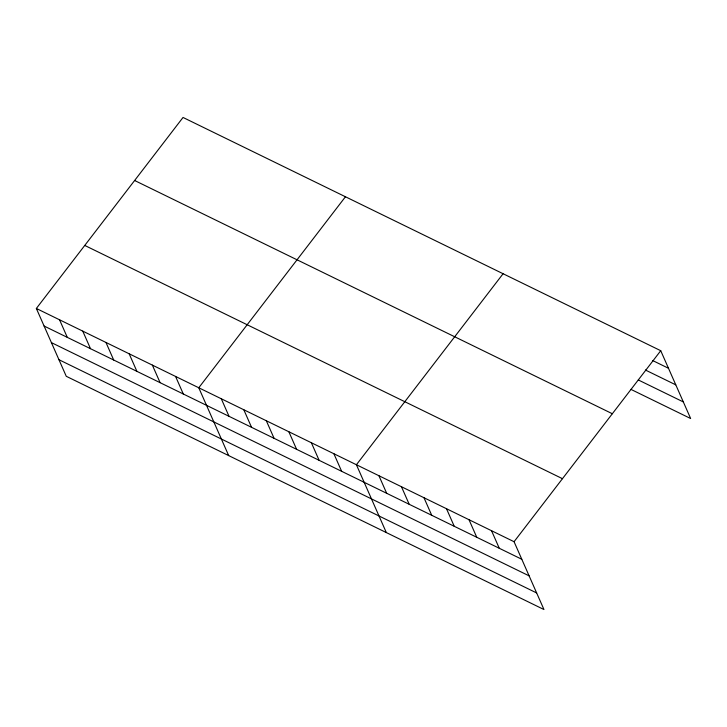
<?xml version="1.0" encoding="UTF-8"?>
<svg xmlns="http://www.w3.org/2000/svg" width="727" height="727" viewBox="0 0 727 727"><rect width="100%" height="100%" fill="white"/><g stroke="black" fill="none" stroke-linecap="round" stroke-linejoin="round"><path stroke-width="1.09" d="M36.35 308.466L514.062 541.715L543.969 609.544L66.266 376.295L36.35 308.466L183.031 117.456L660.734 350.705L690.65 418.534L630.918 389.372M345.452 196.763L198.771 387.773L228.687 455.602M503.093 273.734L356.412 464.744L386.328 532.573M514.062 541.715L660.734 350.705M652.81 360.619L668.476 368.262M645.44 370.034L675.792 384.856M638.297 379.948L683.335 401.94M134.622 180.496L612.334 413.736M84.75 245.435L562.462 478.684M44.093 326.032L521.804 559.272M51.408 342.617L529.12 575.866M58.951 359.711L536.653 592.95M491.534 530.719L499.285 548.276M469.015 519.723L476.758 537.28M446.496 508.727L454.239 526.284M423.977 497.731L431.72 515.289M401.458 486.736L409.201 504.293M378.931 475.74L386.682 493.297M333.893 453.748L341.635 471.305M311.374 442.752L319.117 460.309M288.855 431.756L296.598 449.313M266.327 420.76L274.079 438.317M243.809 409.764L251.56 427.322M221.29 398.769L229.032 416.326M175.57 376.441L183.313 394.007M152.361 365.118L160.113 382.675M129.161 353.785L136.903 371.343M105.96 342.453L113.703 360.019M82.76 331.13L90.502 348.687M59.55 319.798L67.293 337.355"/></g></svg>
